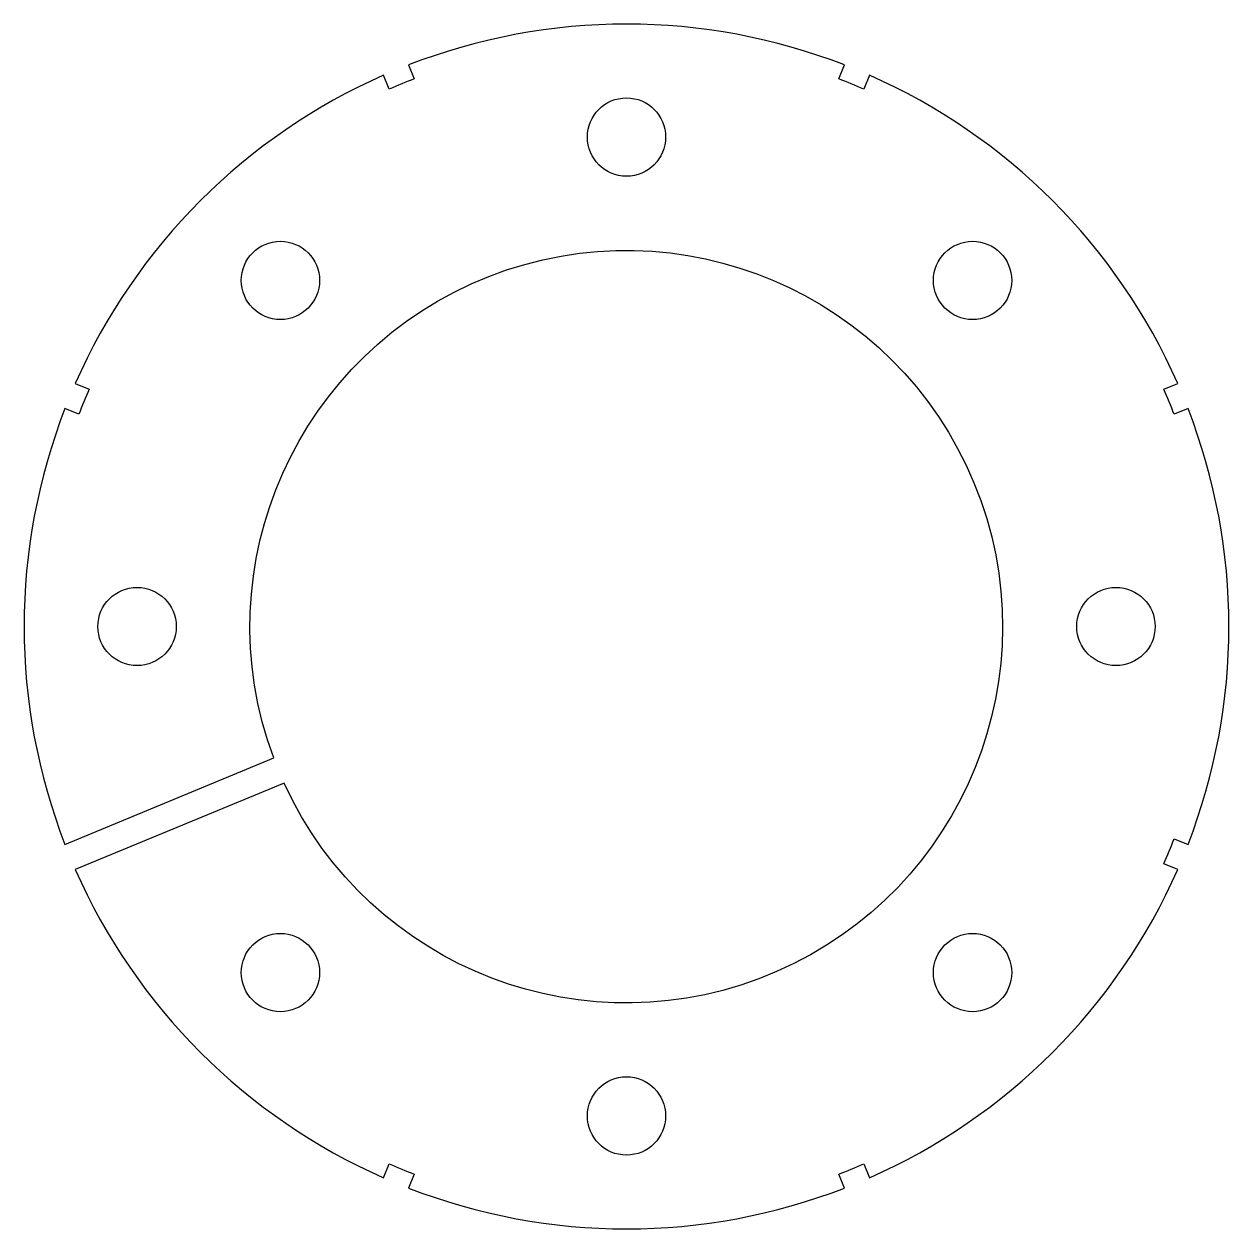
# Model space of a CAD drawing. Header units: inches. Extents: x -2 to 2, y -2 to 2.
import ezdxf

# ---------------------------------------------------------------- set-up
doc = ezdxf.new("R2010")
doc.units = ezdxf.units.IN
doc.layers.get('0').update_dxf_attribs({"linetype": 'CONTINUOUS'})

msp = doc.modelspace()

# ---------------------------------------------------------------- linework, layer by layer
msp.add_lwpolyline([(-1.1369, -0.5196), (-1.8301, -0.8067, 0.187242), (-0.8067, -1.8301), (-0.7876, -1.7839, 0.01154), (-0.7045, -1.8183), (-0.7236, -1.8645, 0.187242), (0.7236, -1.8645), (0.7045, -1.8183, 0.01154), (0.7876, -1.7839), (0.8067, -1.8301, 0.187242), (1.8301, -0.8067), (1.7839, -0.7876, 0.01154), (1.8183, -0.7045), (1.8645, -0.7236, 0.187242), (1.8645, 0.7236), (1.8183, 0.7045, 0.01154), (1.7839, 0.7876), (1.8301, 0.8067, 0.187242), (0.8067, 1.8301), (0.7876, 1.7839, 0.01154), (0.7045, 1.8183), (0.7236, 1.8645, 0.187242), (-0.7236, 1.8645), (-0.7045, 1.8183, 0.01154), (-0.7876, 1.7839), (-0.8067, 1.8301, 0.187242), (-1.8301, 0.8067), (-1.7839, 0.7876, 0.01154), (-1.8183, 0.7045), (-1.8645, 0.7236, 0.187242), (-1.8645, -0.7236), (-1.1713, -0.4365, -55.53755)], format="xyb", close=True)
for centre in [(0, 1.625), (-1.149, 1.149), (1.149, 1.149), (-1.625, 0), (1.625, 0), (-1.149, -1.149), (1.149, -1.149), (0, -1.625)]:
    msp.add_circle(centre, 0.13)

doc.saveas('drawing.dxf')
